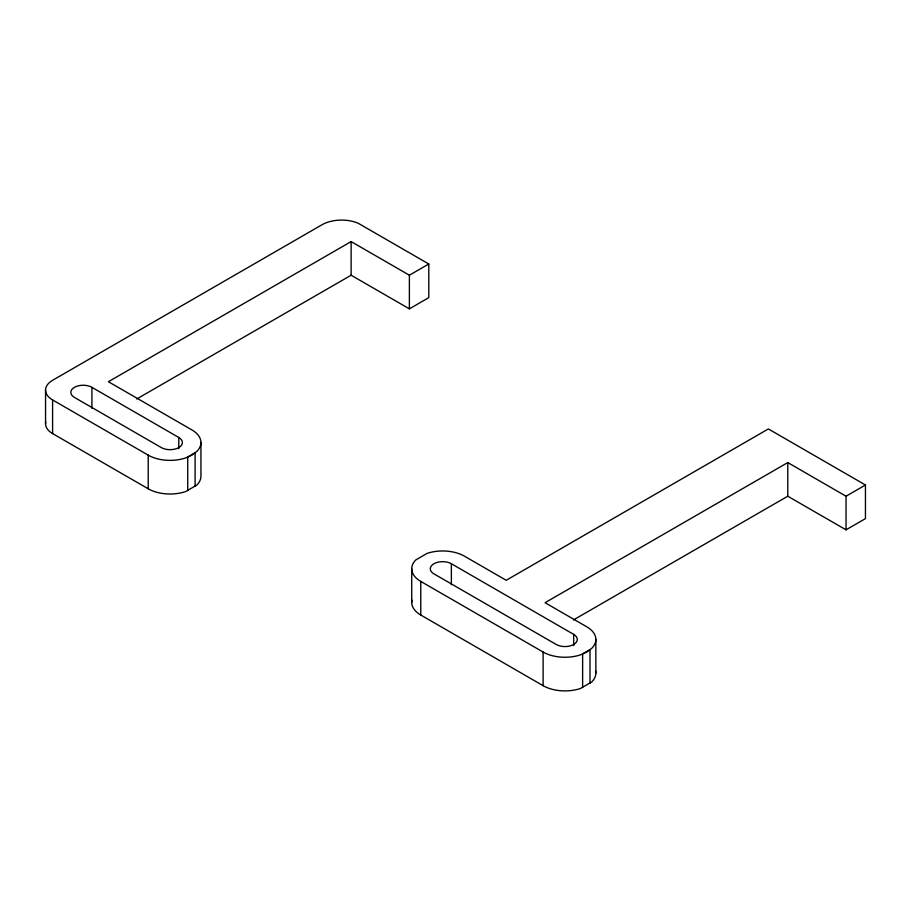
<?xml version="1.0" encoding="UTF-8"?>
<svg xmlns="http://www.w3.org/2000/svg" width="911" height="911" viewBox="0 0 911 911"><rect width="100%" height="100%" fill="white"/><g stroke="black" fill="none" stroke-linecap="round" stroke-linejoin="round"><path stroke-width="1.37" d="M45.755 421.941A24.062 13.893 0 0 0 52.599 433.579L148.208 488.786A30.894 17.833 0 0 0 185.502 491.621L196.81 485.085A30.894 17.833 0 0 0 200.944 476.168L200.944 442.541M412 600.098A30.894 17.833 0 0 0 420.78 615.039L543.115 685.676A30.894 17.833 0 0 0 580.409 688.511L591.717 681.975A30.894 17.833 0 0 0 595.589 670.735M428.796 264.008L409.381 275.213L351.122 241.586L108.398 381.72L191.902 429.924A30.894 17.833 0 0 1 196.81 451.457L191.902 455.147L185.502 457.982A30.894 17.833 0 0 1 148.208 455.147L52.599 399.952A24.062 13.893 0 0 1 52.599 380.297L321.993 224.766A27.706 15.988 0 0 1 358.433 223.377L428.796 264.008L428.796 297.635L409.381 308.852L351.122 275.213L136.741 398.984M865.45 484.994L846.034 496.21L787.776 462.572L545.051 602.706L586.798 626.814A30.894 17.833 0 0 1 591.717 648.347L586.798 652.037L580.409 654.872A30.894 17.833 0 0 1 543.115 652.037L420.78 581.412A30.894 17.833 0 0 1 415.871 559.878L427.179 553.353A30.894 17.833 0 0 1 464.473 556.188L506.22 580.284L768.36 428.944L865.45 484.994L865.45 518.632L846.034 529.838L787.776 496.21L573.395 619.981M573.691 634.386A12.355 7.14 0 0 1 573.691 644.476A12.355 7.14 0 0 1 556.222 644.476L433.887 573.839A12.355 7.14 0 0 1 433.887 563.75A12.355 7.14 0 0 1 451.366 563.75L573.691 634.386L573.691 645.592M178.795 437.496A12.355 7.14 0 0 1 178.795 447.586A12.355 7.14 0 0 1 161.315 447.586L74.44 397.424A12.355 7.14 0 0 1 74.44 387.334A12.355 7.14 0 0 1 91.92 387.334L178.795 437.496L178.795 448.702M846.034 496.21L846.034 529.838M787.776 462.572L787.776 496.21M595.851 639.431L595.851 673.058M590.009 683.261L590.009 649.634L582.63 653.882L582.63 687.52M543.115 652.037L543.115 685.676M451.366 563.75L451.366 584.771M420.78 581.412L420.78 615.039M411.726 568.794L411.726 602.433M409.381 275.213L409.381 308.852M351.122 241.586L351.122 275.213M195.102 486.372L195.102 452.744L187.723 456.992L187.723 490.63M148.208 455.147L148.208 488.786M91.92 387.334L91.92 408.356M52.599 399.952L52.599 433.579M45.55 390.124L45.55 423.763"/></g></svg>
